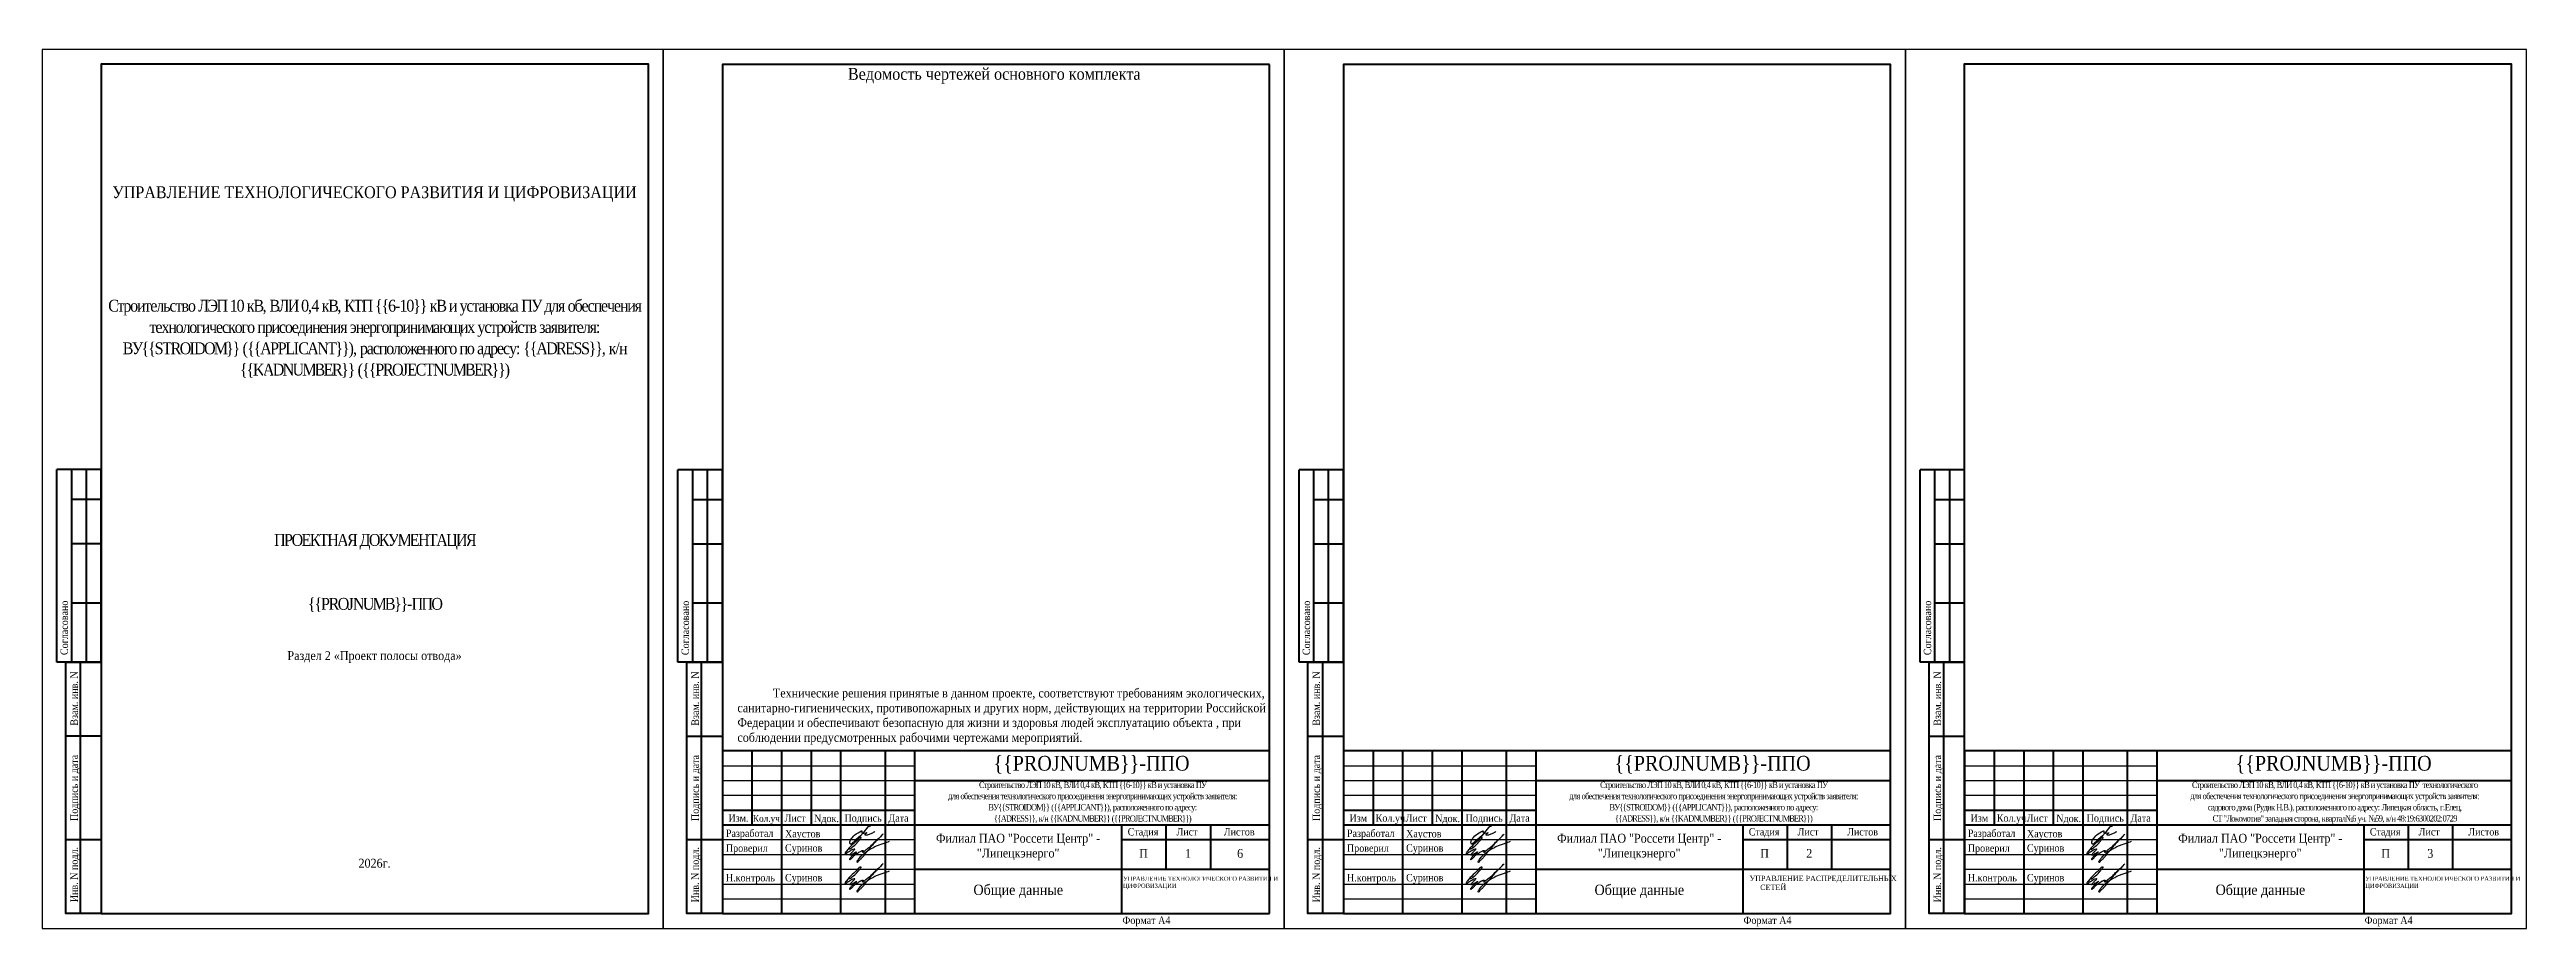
# Model space of a CAD drawing. Header units: millimetres. Extents: x 2312 to 10678, y 3611 to 3913.
# Drawn here: x 4204 to 5042, y 3611 to 3908 of the extents above; entities that cross this region are included whole.
import ezdxf

# ---------------------------------------------------------------- set-up
doc = ezdxf.new("R2010")
doc.units = ezdxf.units.MM
doc.layers.add('П', color=7, linetype='Continuous')
doc.layers.add('Чертеж', color=7, linetype='Continuous')
doc.styles.add('Simplex8', font='Times New Roman.ttf', dxfattribs={"height": 3.5})
doc.styles.add('стиль1', font='Times New Roman.ttf', dxfattribs={"width": 0.9})
doc.styles.add('стиль2', font='Times New Roman.ttf', dxfattribs={"width": 0.9, "height": 2.5})

# ---------------------------------------------------------------- blocks, each defined once
blk = doc.blocks.new('Штамп б')
at = {"lineweight": 70}
for points in [[(20, 0), (8, 0), (8, 85), (20, 85)], [(13, 0), (13, 85)], [(8, 60), (20, 60)], [(8, 25), (20, 25)]]:
    blk.add_lwpolyline(points, dxfattribs=at)
at = {"lineweight": 25, "style": 'Simplex8', "width": 0.9}
for s, p in [('Взам. инв. N', (12.06, 63.49)), ('Подпись и дата', (12.06, 31.28)), ('Инв. N подл.', (12.06, 3.82))]:
    blk.add_text(s, height=2.5, rotation=90, dxfattribs=at).set_placement(p)
blk = doc.blocks.new('A$C5B0935FB')
at = {"lineweight": 70}
for p, q in [((20, 65), (5, 65)), ((5, 0), (5, 65)), ((10, 55), (10, 65)), ((15, 0), (15, 65)), ((20, 0), (20, 65)), ((10, 40), (10, 55)), ((10, 55), (20, 55)), ((10, 20), (10, 40)), ((10, 40), (20, 40)), ((10, 0), (10, 20)), ((10, 20), (20, 20)), ((10, 0), (5, 0)), ((15, 0), (10, 0)), ((20, 0), (15, 0)), ((15, 0), (15, 0))]:
    blk.add_line(p, q, dxfattribs=at)
at = {"lineweight": 25, "style": 'стиль1', "width": 0.9}
blk.add_text('Согласовано', height=2.5, rotation=90, dxfattribs=at).set_placement((8.72, 2.35))
blk = doc.blocks.new('A$C7F1F469D')
at = {"color": 5, "lineweight": 25}
blk.add_spline([(-0.1, 1.78), (1.34, 2.93), (2.75, 4.33), (3.55, 5.31), (3.81, 5.64), (3.86, 5.8), (3.66, 5.81), (3.25, 5.7), (2.89, 5.36), (-1.09, 1.26), (-1.29, 0.98), (-1.47, 0.67), (-1.59, 0.28), (-1.54, 0.16), (-0.98, 0.55), (-0.42, 1.01), (0.34, 1.44), (1.08, 1.86), (1.69, 1.97), (1.62, 1.83), (1.26, 1.37), (0.56, 0.61), (0.16, 0.22), (0, 0), (0.24, -0.04), (0.82, 0.16), (1.44, 0.58), (2.18, 0.95), (2.33, 1.04), (1.93, 0.58), (1.28, 0.02), (0.64, -0.58), (0.1, -1.31), (-0.06, -1.68), (0.13, -1.59), (0.39, -1.41), (1.23, -0.56), (1.62, -0.16), (2.27, 0.27), (2.82, 0.65), (3.41, 1.04), (3.83, 1.25), (4.1, 1.35), (4.33, 1.44), (4.56, 1.45), (4.6, 1.35), (4.48, 1.19), (4.35, 0.92), (4.39, 0.82), (4.59, 0.91), (5.09, 1.34), (6.19, 2.18), (7.41, 3.21), (8.36, 4.22), (9.62, 5.31), (10.99, 6.68), (11.27, 6.98), (9.83, 5.51), (8.6, 4.26), (7.7, 3.28), (7.2, 2.7), (6.74, 2.12), (6.16, 1.41), (5.49, 0.62), (4.74, -0.34), (3.92, -1.29), (3.19, -1.94), (2.91, -2.31), (2.67, -2.58), (2.52, -2.55), (2.49, -2.26), (2.69, -1.9), (3.27, -1.11), (3.8, -0.52), (4.48, 0.07), (5.33, 0.79), (5.97, 1.29), (6.7, 1.77), (7.56, 2.21), (8.83, 2.91), (10.02, 3.35), (11.36, 3.83), (12.55, 4.24), (13.47, 4.57)], degree=3, dxfattribs=at)
blk = doc.blocks.new('Штамп фамилии')
at = {"layer": 'Чертеж', "color": 5, "lineweight": -2}
blk.add_lwpolyline([(47.56, 0.85), (47.63, 0.98), (47.71, 1.12), (47.75, 1.2), (47.79, 1.26), (47.82, 1.32), (47.85, 1.37), (47.85, 1.41), (47.85, 1.5), (47.83, 1.56), (47.8, 1.58), (47.75, 1.59), (47.69, 1.59), (47.65, 1.58), (47.6, 1.56), (47.53, 1.53), (47.47, 1.48), (47.41, 1.42), (47.34, 1.32), (45.35, -1.11), (44.5, -2.12), (43.04, -3.43), (41.29, -4.9), (41.18, -4.96), (41.1, -4.94), (41.06, -4.9), (41.02, -4.83), (40.95, -4.71), (40.89, -4.56), (40.88, -4.4), (40.88, -4.26), (40.91, -4.09), (40.95, -3.94), (40.99, -3.84), (41.05, -3.64), (41.14, -3.44), (41.38, -3.09), (41.64, -2.76), (42.23, -2.17), (42.59, -1.81), (43.05, -1.48), (43.63, -1.13), (44.19, -0.77), (44.85, -0.41), (44.92, -0.44), (44.94, -0.46), (44.95, -0.51), (44.89, -0.87), (44.97, -1.02), (45.03, -1.1), (45.09, -1.13), (45.19, -1.2), (45.35, -1.22), (45.55, -1.22), (46.39, -1.16), (46.48, -1.08), (46.54, -1.05), (46.56, -1.07), (46.57, -1.09), (46.56, -1.13), (46.54, -1.15), (46.53, -1.18), (46.48, -1.21), (46.37, -1.3), (46.01, -1.59), (45.97, -1.66), (45.96, -1.7), (45.96, -1.78), (45.99, -1.81), (46.12, -1.82), (46.26, -1.81), (46.68, -1.81), (46.77, -1.8), (46.92, -1.76), (47.12, -1.67), (48.59, -1.09), (48.75, -0.97), (48.9, -0.86), (49.05, -0.79), (49.15, -0.75), (49.3, -0.69)], dxfattribs=at)
at = {"layer": 'Чертеж', "color": 67, "lineweight": -2, "true_color": 0x727430}
for p in [(40.81, -8.53), (40.81, -18.55)]:
    blk.add_blockref('A$C7F1F469D', p, dxfattribs=at)
at = {"color": 7, "char_height": 2.5, "attachment_point": 4, "style": 'стиль1'}
for s, insert, width in [(' Разработал', (-1.9, -1.68), 17), (' Проверил', (-1.9, -6.68), 17), ('Хаустов', (18.94, -1.81), 20), (' Суринов', (18.1, -6.65), 20), (' Н.контроль', (-1.9, -16.68), 17), (' Суринов', (18.1, -16.68), 20)]:
    blk.add_mtext(s, dxfattribs=dict(at, insert=insert, width=width))
blk = doc.blocks.new('A$C31D65421')
blk.add_blockref('Штамп фамилии', (2.24, 18.43))

msp = doc.modelspace()

# ---------------------------------------------------------------- linework, layer by layer
at = {"layer": 'П', "linetype": 'Continuous', "lineweight": 0}
for points in [[(4201.748, 3907.961), (4411.748, 3907.961), (4411.748, 3610.961), (4201.748, 3610.961)], [(4411.748, 3907.961), (4621.748, 3907.961), (4621.748, 3610.961), (4411.748, 3610.961)], [(4621.748, 3907.961), (4831.748, 3907.961), (4831.748, 3610.961), (4621.748, 3610.961)]]:
    msp.add_lwpolyline(points, close=True, dxfattribs=at)
at = {"layer": 'П', "lineweight": 30}
for points in [[(4201.748, 3610.961), (4411.748, 3610.961), (4411.748, 3907.961), (4201.748, 3907.961)], [(4411.748, 3610.961), (4621.748, 3610.961), (4621.748, 3907.961), (4411.748, 3907.961)], [(4621.748, 3610.961), (4831.748, 3610.961), (4831.748, 3907.961), (4621.748, 3907.961)], [(4831.748, 3610.961), (5041.748, 3610.961), (5041.748, 3907.961), (4831.748, 3907.961)]]:
    msp.add_lwpolyline(points, close=True, dxfattribs=at)
at = {"layer": 'Чертеж', "lineweight": 70}
for p, q in [((4616.748, 3615.961), (4616.748, 3902.961)), ((4616.748, 3670.961), (4431.748, 3670.961)), ((4431.748, 3670.961), (4431.748, 3615.961)), ((4826.748, 3670.961), (4641.748, 3670.961)), ((4641.748, 3670.961), (4641.748, 3615.961)), ((5036.748, 3670.961), (4851.748, 3670.961)), ((4851.748, 3670.961), (4851.748, 3615.961))]:
    msp.add_line(p, q, dxfattribs=at)
msp.add_lwpolyline([(4221.765, 3615.996), (4406.765, 3615.996), (4406.765, 3902.996), (4221.765, 3902.996)], close=True, dxfattribs=at)
at = {"layer": 'Чертеж', "lineweight": 50}
msp.add_lwpolyline([(4616.748, 3902.961), (4431.748, 3902.961), (4431.748, 3615.961)], dxfattribs=at)
at = {"layer": 'Чертеж', "linetype": 'Continuous', "lineweight": 70}
for points in [[(4641.748, 3615.961), (4826.748, 3615.961), (4826.748, 3902.961), (4641.748, 3902.961)], [(4851.671, 3616.003), (5036.671, 3616.003), (5036.671, 3903.003), (4851.671, 3903.003)]]:
    msp.add_lwpolyline(points, close=True, dxfattribs=at)
at = {"layer": 'Чертеж', "lineweight": 70}
for points in [[(4441.748, 3670.961), (4441.748, 3645.961)], [(4451.748, 3670.961), (4451.748, 3615.961)], [(4461.748, 3670.961), (4461.748, 3645.961)], [(4471.748, 3670.961), (4471.748, 3615.961)], [(4486.748, 3670.961), (4486.748, 3615.961)], [(4496.748, 3670.961), (4496.748, 3615.961)], [(4651.748, 3670.961), (4651.748, 3645.961)], [(4661.748, 3670.961), (4661.748, 3615.961)], [(4671.748, 3670.961), (4671.748, 3645.961)], [(4681.748, 3670.961), (4681.748, 3615.961)], [(4696.748, 3670.961), (4696.748, 3615.961)], [(4706.748, 3670.961), (4706.748, 3615.961)], [(4861.748, 3670.961), (4861.748, 3645.961)], [(4871.748, 3670.961), (4871.748, 3615.961)], [(4881.748, 3670.961), (4881.748, 3645.961)], [(4891.748, 3670.961), (4891.748, 3615.961)], [(4906.748, 3670.961), (4906.748, 3615.961)], [(4916.748, 3670.961), (4916.748, 3615.961)], [(4496.748, 3660.961), (4616.748, 3660.961)], [(4706.748, 3660.961), (4826.748, 3660.961)], [(4916.748, 3660.961), (5036.748, 3660.961)], [(4431.748, 3650.961), (4496.748, 3650.961)], [(4431.748, 3645.961), (4616.748, 3645.961)], [(4566.748, 3645.961), (4566.748, 3615.961)], [(4581.748, 3645.961), (4581.748, 3630.961)], [(4596.748, 3645.961), (4596.748, 3630.961)], [(4641.748, 3650.961), (4706.748, 3650.961)], [(4641.748, 3645.961), (4826.748, 3645.961)], [(4776.748, 3645.961), (4776.748, 3615.961)], [(4791.748, 3645.961), (4791.748, 3630.961)], [(4806.748, 3645.961), (4806.748, 3630.961)], [(4851.748, 3650.961), (4916.748, 3650.961)], [(4851.748, 3645.961), (5036.748, 3645.961)], [(4986.748, 3645.961), (4986.748, 3615.961)], [(5001.748, 3645.961), (5001.748, 3630.961)], [(5016.748, 3645.961), (5016.748, 3630.961)], [(4566.748, 3640.961), (4616.748, 3640.961)], [(4776.748, 3640.961), (4826.748, 3640.961)], [(4986.748, 3640.961), (5036.748, 3640.961)], [(4496.748, 3630.961), (4616.748, 3630.961)], [(4706.748, 3630.961), (4826.748, 3630.961)], [(4916.748, 3630.961), (5036.748, 3630.961)], [(4431.748, 3615.961), (4616.748, 3615.961)]]:
    msp.add_lwpolyline(points, dxfattribs=at)
at = {"layer": 'Чертеж', "lineweight": 30}
for points in [[(4431.748, 3665.961), (4496.748, 3665.961)], [(4431.748, 3660.961), (4496.748, 3660.961)], [(4641.748, 3665.961), (4706.748, 3665.961)], [(4641.748, 3660.961), (4706.748, 3660.961)], [(4851.748, 3665.961), (4916.748, 3665.961)], [(4851.748, 3660.961), (4916.748, 3660.961)], [(4431.748, 3655.961), (4496.748, 3655.961)], [(4641.748, 3655.961), (4706.748, 3655.961)], [(4851.748, 3655.961), (4916.748, 3655.961)], [(4431.748, 3640.961), (4496.748, 3640.961)], [(4431.748, 3635.961), (4496.748, 3635.961)], [(4641.748, 3640.961), (4706.748, 3640.961)], [(4641.748, 3635.961), (4706.748, 3635.961)], [(4851.748, 3640.961), (4916.748, 3640.961)], [(4851.748, 3635.961), (4916.748, 3635.961)], [(4431.748, 3630.961), (4496.748, 3630.961)], [(4641.748, 3630.961), (4706.748, 3630.961)], [(4851.748, 3630.961), (4916.748, 3630.961)], [(4431.748, 3625.961), (4496.748, 3625.961)], [(4431.748, 3620.961), (4496.748, 3620.961)], [(4641.748, 3625.961), (4706.748, 3625.961)], [(4641.748, 3620.961), (4706.748, 3620.961)], [(4851.748, 3625.961), (4916.748, 3625.961)], [(4851.748, 3620.961), (4916.748, 3620.961)]]:
    msp.add_lwpolyline(points, dxfattribs=at)

# ---------------------------------------------------------------- block references
at = {"layer": 'Чертеж'}
for p in [(4201.765, 3700.996), (4411.748, 3700.961), (4621.748, 3700.961), (4831.748, 3700.961)]:
    msp.add_blockref('A$C5B0935FB', p, dxfattribs=at)
at = {"layer": 'Чертеж', "lineweight": 25}
for p in [(4201.765, 3615.996), (4411.748, 3615.961), (4621.748, 3615.961), (4831.748, 3615.961)]:
    msp.add_blockref('Штамп б', p, dxfattribs=at)
at = {"layer": 'Чертеж', "linetype": 'Continuous', "lineweight": 0}
for p in [(4431.748, 3625.961), (4641.748, 3625.961), (4851.671, 3625.961)]:
    msp.add_blockref('A$C31D65421', p, dxfattribs=at)

# ---------------------------------------------------------------- texts
at = {"layer": 'Чертеж', "lineweight": 25, "style": 'стиль1', "width": 0.9}
for s, height, p in [('Ведомость чертежей основного комплекта  ', 4, (4474.212, 3897.747)), ('Изм.', 2.5, (4433.801, 3647.033)), ('Кол.уч.', 2.3, (4442.072, 3646.997)), ('Лист', 2.5, (4452.781, 3647.033)), ('Nдок.', 2.5, (4462.77, 3646.891)), ('Подпись', 2.5, (4473.045, 3647.033)), ('Дата', 2.5, (4487.886, 3647.033)), ('Стадия', 2.5, (4568.795, 3642.379)), ('Лист', 2.5, (4585.305, 3642.379)), ('Листов', 2.5, (4601.291, 3642.379)), ('Изм', 2.5, (4643.801, 3647.033)), ('Кол.уч.', 2.5, (4652.649, 3647.033)), ('Лист', 2.5, (4662.781, 3647.033)), ('Nдок.', 2.5, (4672.77, 3646.891)), ('Подпись', 2.5, (4683.045, 3647.033)), ('Дата', 2.5, (4697.886, 3647.033)), ('Стадия', 2.5, (4778.795, 3642.379)), ('Лист', 2.5, (4795.305, 3642.379)), ('Листов', 2.5, (4812.065, 3642.379)), ('Изм', 2.5, (4853.801, 3647.033)), ('Кол.уч.', 2.5, (4862.649, 3647.033)), ('Лист', 2.5, (4872.781, 3647.033)), ('Nдок.', 2.5, (4882.77, 3646.891)), ('Подпись', 2.5, (4893.045, 3647.033)), ('Дата', 2.5, (4907.886, 3647.033)), ('Стадия', 2.5, (4988.795, 3642.379)), ('Лист', 2.5, (5005.305, 3642.379)), ('Листов', 2.5, (5022.065, 3642.379)), ('П', 3, (4572.673, 3634.822)), ('1', 3, (4588.217, 3634.822)), ('6', 3, (4605.795, 3634.822)), ('П', 3, (4782.673, 3634.822)), ('2', 3, (4798.217, 3634.822)), ('П', 3, (4992.673, 3634.822)), ('3', 3, (5008.217, 3634.822)), ('Формат А4', 2.5, (4567.009, 3612.488)), ('Формат А4', 2.5, (4777.009, 3612.488)), ('Формат А4', 2.5, (4987.009, 3612.488))]:
    msp.add_text(s, height=height, dxfattribs=at).set_placement(p)
at = {"layer": 'Чертеж', "color": 1, "lineweight": 20, "insert": (4221.638, 3902.922), "char_height": 5, "width": 185.01678, "attachment_point": 1, "style": 'стиль1'}
msp.add_mtext('\\pxqc,t19;{\\C256;\\P\\P\\H0.36x;\\P\\P\\P\\P\\P\\H0.94444x;\\P\\H2.353x;\\P\\ptz;\\fTimes New Roman|b0|i0|c204|p16;\\H0.99998x;УПРАВЛЕНИЕ ТЕХНОЛОГИЧЕСКОГО РАЗВИТИЯ И ЦИФРОВИЗАЦИИ\\H0.75004x;\\P\\P\\P\\P\\pt19;\\fTimes New Roman|b0|i0|c204|p18;\\H1.6667x;\\P\\P\\psm1.0792,tz;\\H0.79994x;\\T0.8;Строительство ЛЭП 10 кВ, ВЛИ 0,4 кВ, КТП \\{\\{6-10\\}\\} кВ и установка ПУ для обеспечения технологического присоединения энергопринимающих устройств заявителя: ВУ\\{\\{STROIDOM\\}\\} (\\{\\{APPLICANT\\}\\}), расположенного по адресу: \\{\\{ADRESS\\}\\}, к/н \\{\\{KADNUMBER\\}\\} (\\{\\{PROJECTNUMBER\\}\\})\\P\\ps*;\\P\\P\\pt19;\\P\\P\\P\\P\\PПРОЕКТНАЯ ДОКУМЕНТАЦИЯ\\P\\P\\P\\{\\{PROJNUMB\\}\\}-ППО\\P\\H1.5x;\\T1;\\P\\H0.5x;Раздел 2 «Проект полосы отвода»\\P\\P\\P\\pi1.9542,t1.1833;\\P\\pi0,t19;\\P\\P\\P\\P\\P\\P\\P\\P\\P2026г.}', dxfattribs=at)
at = {"layer": 'Чертеж', "insert": (4436.842, 3692.02), "char_height": 3, "width": 185, "attachment_point": 1, "style": 'стиль2'}
msp.add_mtext('^IТехнические решения принятые в данном проекте, соответствуют требованиям экологических, санитарно-гигиенических, противопожарных и других норм, действующих на территории Российской Федерации и обеспечивают безопасную для жизни и здоровья людей эксплуатацию объекта , при соблюдении предусмотренных рабочими чертежами мероприятий.\\P\\P\\pxi16;      ', dxfattribs=at)
at = {"layer": 'Чертеж', "lineweight": 25, "attachment_point": 5}
for s, insert, char_height, width, style in [('\\{\\{PROJNUMB\\}\\}-ППО', (4556.552, 3666.274), 5, 119.88502, 'стиль2'), ('\\{\\{PROJNUMB\\}\\}-ППО', (4766.552, 3666.274), 5, 119.88502, 'стиль2'), ('\\{\\{PROJNUMB\\}\\}-ППО', (4976.552, 3666.274), 5, 119.88502, 'стиль2'), ('\\pxsm1.0792;{\\T0.85;Строительство ЛЭП 10 кВ, ВЛИ 0,4 кВ, КТП \\{\\{6-10\\}\\} кВ и установка ПУ  \\Pдля обеспечения технологического присоединения энергопринимающих устройств заявителя: \\PВУ\\{\\{STROIDOM\\}\\} (\\{\\{APPLICANT\\}\\}), расположенного по адресу:\\P\\{\\{ADRESS\\}\\}, к/н \\{\\{KADNUMBER\\}\\} (\\{\\{PROJECTNUMBER\\}\\})}', (4556.916, 3653.461), 2.1, 119.6632, 'стиль1'), ('\\pxsm1.0792;{\\T0.85;Строительство ЛЭП 10 кВ, ВЛИ 0,4 кВ, КТП \\{\\{6-10\\}\\} кВ и установка ПУ  \\Pдля обеспечения технологического присоединения энергопринимающих устройств заявителя: \\PВУ\\{\\{STROIDOM\\}\\} (\\{\\{APPLICANT\\}\\}), расположенного по адресу:\\P\\{\\{ADRESS\\}\\}, к/н \\{\\{KADNUMBER\\}\\} (\\{\\{PROJECTNUMBER\\}\\})}', (4766.916, 3653.461), 2.1, 119.6632, 'стиль1'), ('\\pxsm1.0792,qc;{\\T0.8;Строительство ЛЭП 10 кВ, ВЛИ 0,4 кВ, КТП \\{\\{6-10\\}\\} кВ и установка ПУ  технологического\\Pдля обеспечения технологического присоединения энергопринимающих устройств заявителя: \\Pсадового дома (Рудик Н.В.), расположенного по адресу: Липецкая область, г.Елец, \\P\\ps*;СТ "Локомотив" западная сторона, квартал№6 уч. №59, к/н 48:19:6300202:0729}', (4976.916, 3653.461), 2.1, 119.6632, 'стиль1'), ('Филиал ПАО "Россети Центр" - "Липецкэнерго"', (4531.748, 3638.461), 3, 70, 'стиль2'), ('Филиал ПАО "Россети Центр" - "Липецкэнерго"', (4741.748, 3638.461), 3, 70, 'стиль2'), ('Филиал ПАО "Россети Центр" - "Липецкэнерго"', (4951.748, 3638.461), 3, 70, 'стиль2'), ('\\pxql;{\\fTimes New Roman|b0|i0|c204|p16;\\H0.8x;УПРАВЛЕНИЕ ТЕХНОЛОГИЧЕСКОГО РАЗВИТИЯ И ЦИФРОВИЗАЦИИ}', (4594.344, 3626.353), 1.8, 54.19561, 'стиль2'), ('\\pxi1,sm1,ql;{\\fTimes New Roman|b0|i0|c204|p16;УПРАВЛЕНИЕ РАСПРЕДЕЛИТЕЛЬНЫХ\\P\\pi3;СЕТЕЙ}', (4804.344, 3626.353), 1.8, 54.19561, 'стиль2'), ('\\pxql;{\\fTimes New Roman|b0|i0|c204|p16;\\H0.8x;УПРАВЛЕНИЕ ТЕХНОЛОГИЧЕСКОГО РАЗВИТИЯ И ЦИФРОВИЗАЦИИ}', (5014.344, 3626.353), 1.8, 54.19561, 'стиль2'), ('Общие данные', (4531.792, 3623.461), 3.5, 70.08803, 'стиль1'), ('Общие данные', (4741.792, 3623.461), 3.5, 70.08803, 'стиль1'), ('Общие данные', (4951.792, 3623.461), 3.5, 70.08803, 'стиль1')]:
    msp.add_mtext(s, dxfattribs=dict(at, insert=insert, char_height=char_height, width=width, style=style))

doc.saveas('drawing.dxf')
